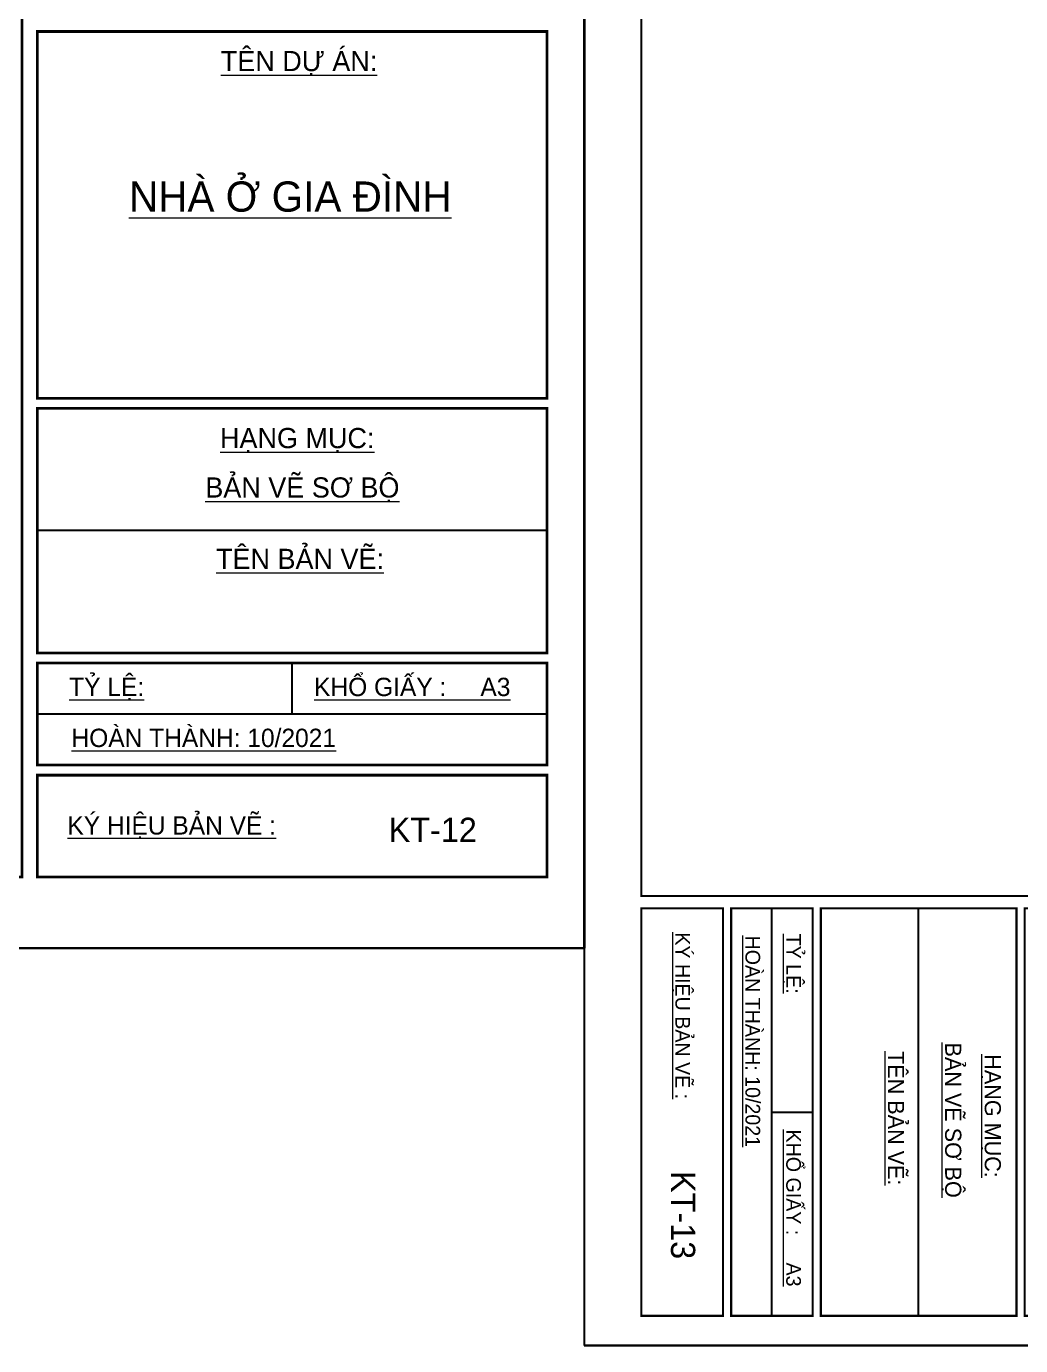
# Model space of a CAD drawing. Header units: millimetres. Extents: x 1336014 to 2939047, y -333549 to -60566.
# Drawn here: x 1490633 to 1497948, y -164841 to -155129 of the extents above; entities that cross this region are included whole.
import ezdxf
from ezdxf.enums import TextEntityAlignment as Align

# ---------------------------------------------------------------- set-up
doc = ezdxf.new("R2010")
doc.units = ezdxf.units.MM
doc.header["$MEASUREMENT"] = 0
for name, color, linetype, lineweight in [('05.Text', 253, 'Continuous', 18), ('11.Khung bo', 32, 'Continuous', 50), ('12.Khung', 36, 'Continuous', 25)]:
    doc.layers.add(name, color=color, linetype=linetype, lineweight=lineweight)
doc.layers.add('Tpl_Bound', color=1, linetype='Continuous', plot=False)
doc.styles.add('VnAvantH', font='')
doc.styles.get('VnAvantH').set_extended_font_data('.VnAvantH')

# ---------------------------------------------------------------- blocks, each defined once
blk = doc.blocks.new('100')
at = {"layer": '11.Khung bo', "const_width": 26.7}
for points in [[(1860913, -945240), (1860913, -916940), (1896063, -916940), (1896063, -945240)], [(1860913, -945240), (1860913, -916940), (1896063, -916940), (1896063, -945240)], [(1860913, -945240), (1860913, -916940), (1896063, -916940), (1896063, -945240)], [(1896213, -940540), (1901213, -940540), (1901213, -936940), (1896213, -936940)], [(1896213, -940540), (1901213, -940540), (1901213, -936940), (1896213, -936940)], [(1896213, -940540), (1901213, -940540), (1901213, -936940), (1896213, -936940)], [(1896213, -943040), (1901213, -943040), (1901213, -940640), (1896213, -940640)], [(1896213, -943040), (1901213, -943040), (1901213, -940640), (1896213, -940640)], [(1896213, -943040), (1901213, -943040), (1901213, -940640), (1896213, -940640)], [(1896213, -944140), (1901213, -944140), (1901213, -943140), (1896213, -943140)], [(1896213, -944140), (1901213, -944140), (1901213, -943140), (1896213, -943140)], [(1896213, -944140), (1901213, -944140), (1901213, -943140), (1896213, -943140)], [(1896213, -945240), (1901213, -945240), (1901213, -944240), (1896213, -944240)], [(1896213, -945240), (1901213, -945240), (1901213, -944240), (1896213, -944240)], [(1896213, -945240), (1901213, -945240), (1901213, -944240), (1896213, -944240)]]:
    blk.add_lwpolyline(points, close=True, dxfattribs=at)
at = {"layer": '12.Khung'}
for p, q in [((1901213, -941840), (1896213, -941840)), ((1901213, -941840), (1896213, -941840)), ((1901213, -941840), (1896213, -941840)), ((1898713, -943640), (1898713, -943140)), ((1898713, -943640), (1898713, -943140)), ((1898713, -943640), (1898713, -943140)), ((1901213, -943640), (1896213, -943640)), ((1901213, -943640), (1896213, -943640)), ((1901213, -943640), (1896213, -943640))]:
    blk.add_line(p, q, dxfattribs=at)
blk.add_lwpolyline([(1901579, -945940), (1901579, -916240), (1859580, -916240), (1859580, -945940)], close=True, dxfattribs=at)
blk.add_lwpolyline([(1901579, -945940), (1901579, -916240), (1859580, -916240), (1859580, -945940)], close=True, dxfattribs=at)
blk.add_lwpolyline([(1901579, -945940), (1901579, -916240), (1859580, -916240), (1859580, -945940)], close=True, dxfattribs=at)
at = {"layer": '05.Text', "style": 'VnAvantH'}
for s, height, p in [('%%Utªn Dù ¸N:', 198, (1898013, -937329)), ('%%Unhµ ë gia ®×nh', 297, (1897112, -938709)), ('%%Uh¹ng môc:', 198, (1898005, -941030)), ('%%Uh¹ng môc:', 198, (1898005, -941030)), ('%%Uh¹ng môc:', 198, (1898005, -941030)), ('%%Ub¶n vÏ s¬ bé', 198, (1897861, -941515)), ('%%Ub¶n vÏ s¬ bé', 198, (1897861, -941515)), ('%%Ub¶n vÏ s¬ bé', 198, (1897861, -941515)), ('%%Utªn b¶n vÏ:', 198, (1897966, -942216)), ('%%Utªn b¶n vÏ:', 198, (1897966, -942216)), ('%%Utªn b¶n vÏ:', 198, (1897966, -942216)), ('%%Utû lÖ:', 180, (1896525, -943464)), ('%%UKHæ GIÊY :     A3', 180, (1898928, -943464)), ('%%Uhoµn thµnh: 10/2021', 180, (1896548, -943964)), ('%%Uký hiÖu b¶n vÏ :', 180, (1896508, -944823))]:
    blk.add_text(s, height=height, dxfattribs=at).set_placement(p)

msp = doc.modelspace()

# ---------------------------------------------------------------- linework, layer by layer
at = {"layer": 'Tpl_Bound', "color": 1}
for points in [[(1463238.3, -161916.3), (1463238.3, -139641.5), (1494738, -139641.5), (1494738, -161916.3)], [(1494738, -164841.3), (1494738, -139641.5), (1512557.8, -139641.5), (1512557.8, -164841.3)]]:
    msp.add_lwpolyline(points, close=True, dxfattribs=at)

# ---------------------------------------------------------------- block references
at = {"layer": '05.Text', "xscale": 0.75, "yscale": 0.75, "zscale": 0.75}
msp.add_blockref('100', (68553.5, 547538.6), dxfattribs=at)
at = {"layer": '05.Text', "xscale": 0.6, "yscale": 0.6, "zscale": 0.6, "rotation": 270}
msp.add_blockref('100', (2062301.9, 976106.3), dxfattribs=at)

# ---------------------------------------------------------------- texts
at = {"layer": '05.Text', "style": 'VnAvantH'}
msp.add_text('KT-12', height=178.2, dxfattribs=at).set_placement((1493947.2, -161133), align=Align.RIGHT)
msp.add_text('KT-13', height=178.2, rotation=270, dxfattribs=at).set_placement((1495375.5, -164205), align=Align.RIGHT)

doc.saveas('drawing.dxf')
